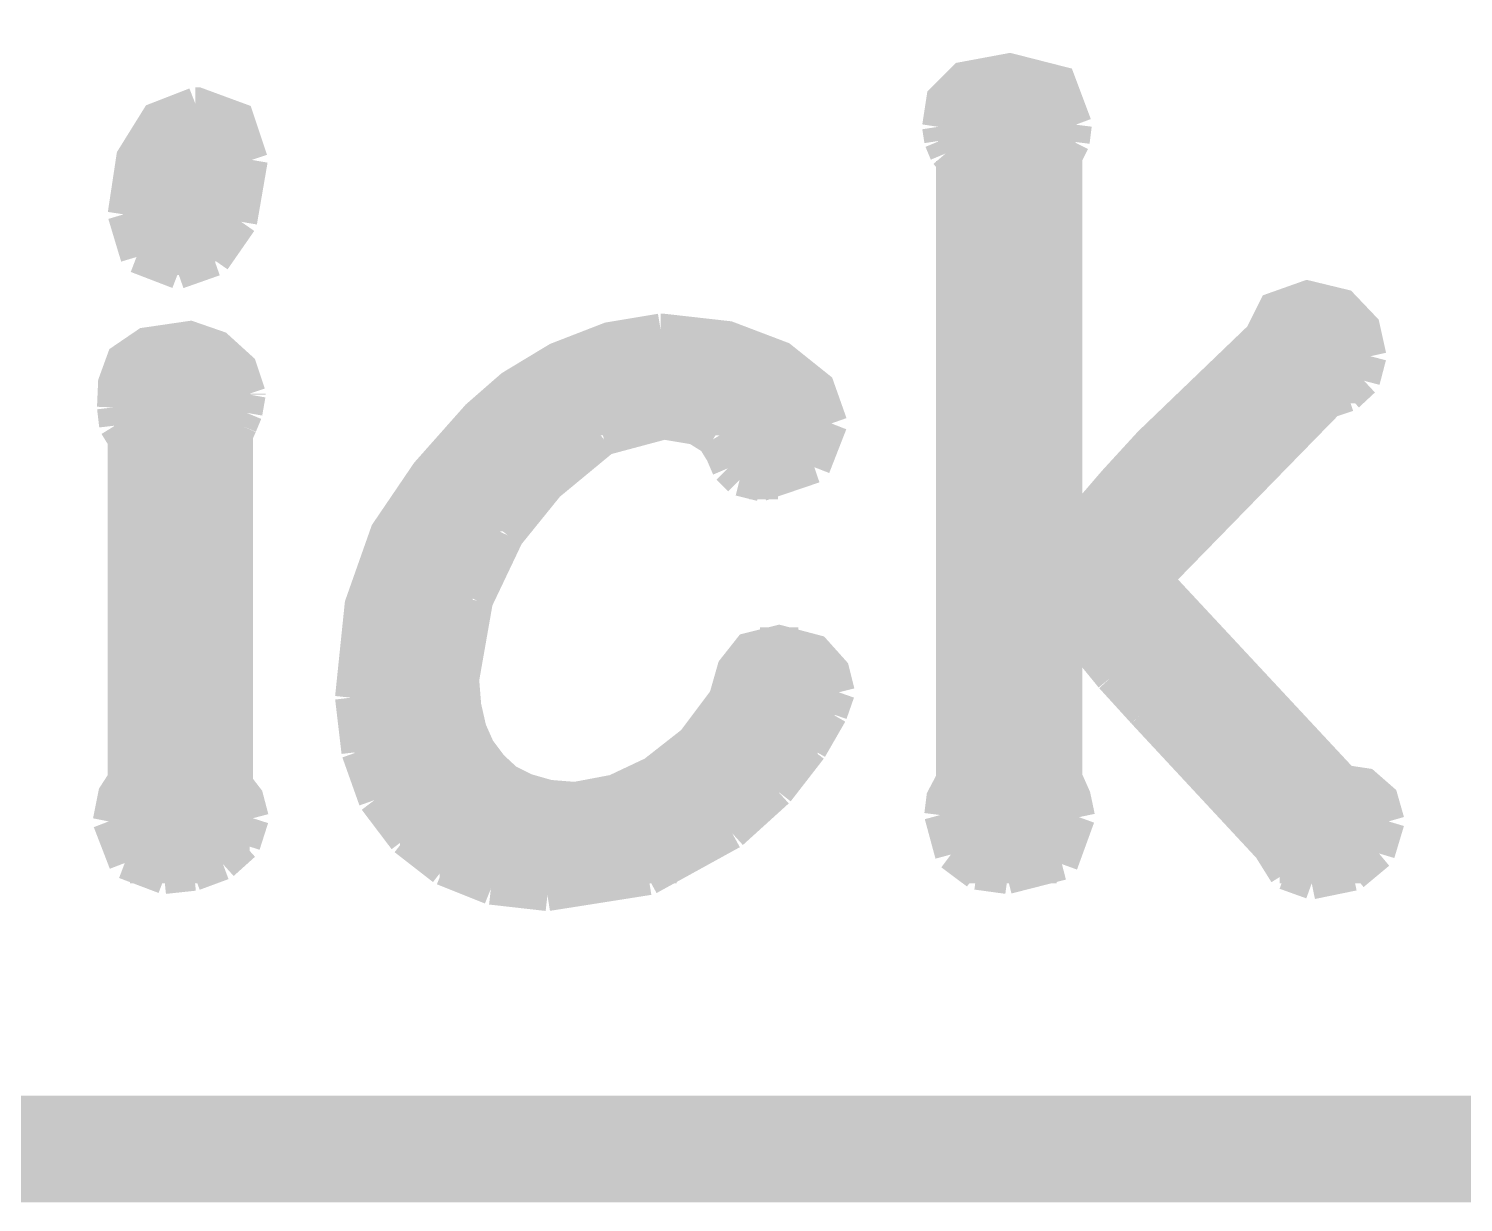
# Model space of a CAD drawing. Extents: x -1.4 to 24.3, y -3.9 to 24.9.
# Drawn here: x 15.067 to 18.481, y -3.937 to -1.143 of the extents above; entities that cross this region are included whole.
import ezdxf

# ---------------------------------------------------------------- set-up
doc = ezdxf.new("R2010")
doc.units = 0
doc.layers.add('DAC2_CLICK_V100_GKO', color=9, linetype='CONTINUOUS')
doc.layers.add('DAC2_CLICK_V100_GTO', color=11, linetype='CONTINUOUS')

msp = doc.modelspace()

# ---------------------------------------------------------------- linework, layer by layer
at = {"layer": 'DAC2_CLICK_V100_GKO'}
for points, const_width in [([(-1.27, -3.81), (21.59, -3.81), (24.13, -1.27)], 0.254), ([(-1.27, -3.81), (21.59, -3.81)], 0.1524)]:
    msp.add_lwpolyline(points, dxfattribs=dict(at, const_width=const_width))
at = {"layer": 'DAC2_CLICK_V100_GTO', "const_width": 0.0762}
for points in [[(17.23136, -1.37668), (17.24152, -1.31064), (17.29232, -1.25984), (17.40154, -1.23952), (17.52092, -1.27), (17.55902, -1.3716)], [(15.29334, -1.58496), (15.31366, -1.45034), (15.37208, -1.35636), (15.46352, -1.3208)], [(15.46352, -1.3208), (15.4686, -1.3208), (15.56512, -1.35636), (15.59814, -1.45542)], [(17.24406, -1.31064), (17.54886, -1.31064)], [(15.34414, -1.38684), (15.58544, -1.38684)], [(17.23136, -1.37668), (17.23644, -1.4097)], [(17.23136, -1.38684), (17.55902, -1.38684)], [(17.55394, -1.41224), (17.55902, -1.3716)], [(17.23644, -1.4097), (17.24914, -1.44018)], [(17.53616, -1.4478), (17.55394, -1.41224)], [(15.30858, -1.46304), (15.59814, -1.46304)], [(15.57274, -1.60274), (15.59814, -1.45542)], [(17.23644, -3.01498), (17.24152, -2.97434), (17.26438, -2.93116), (17.26438, -1.45796)], [(17.24914, -1.44018), (17.26438, -1.45796)], [(17.26438, -1.46304), (17.53616, -1.46304)], [(17.53616, -2.34442), (17.53616, -1.4478)], [(15.29588, -1.53924), (15.59052, -1.53924)], [(17.26438, -1.53924), (17.53616, -1.53924)], [(15.29334, -1.58496), (15.32382, -1.68656)], [(15.50924, -1.69418), (15.57274, -1.60274)], [(15.29588, -1.61544), (15.56766, -1.61544)], [(17.26438, -1.61544), (17.53616, -1.61544)], [(15.32382, -1.68656), (15.42288, -1.72466)], [(15.3289, -1.69164), (15.51178, -1.69164)], [(15.42288, -1.72466), (15.50924, -1.69418)], [(17.26438, -1.69164), (17.53616, -1.69164)], [(17.26438, -1.76784), (17.53616, -1.76784)], [(17.53616, -2.34442), (17.54124, -2.34696), (17.65046, -2.21996), (17.73428, -2.12852), (17.99844, -1.87452), (18.03146, -1.80848), (18.1102, -1.78054), (18.19402, -1.80086), (18.24482, -1.8542), (18.26006, -1.92278)], [(17.26438, -1.84404), (17.53616, -1.84404)], [(18.00606, -1.84404), (18.2372, -1.84404)], [(15.26794, -2.0447), (15.27048, -1.98628), (15.2908, -1.9304), (15.34668, -1.8923), (15.45082, -1.87706), (15.51686, -1.89992), (15.57274, -1.95072), (15.59306, -2.01168)], [(15.83436, -2.73558), (15.85722, -2.5146), (15.91818, -2.34188), (16.0147, -2.19964), (16.13408, -2.06502), (16.21536, -1.9939), (16.32458, -1.92786), (16.44904, -1.8796), (16.57096, -1.85928)], [(16.57096, -1.85928), (16.5735, -1.85928), (16.73098, -1.87706), (16.85798, -1.92532), (16.94688, -1.99644), (16.97736, -2.0828)], [(15.30096, -1.92024), (15.54734, -1.92024)], [(16.33982, -1.92024), (16.85036, -1.92024)], [(17.26438, -1.92024), (17.53616, -1.92024)], [(17.95018, -1.92024), (18.26006, -1.92024)], [(18.24482, -1.9812), (18.26006, -1.92278)], [(18.20672, -2.01676), (18.24482, -1.9812)], [(15.26794, -1.99644), (15.59052, -1.99644)], [(15.58544, -2.0574), (15.59306, -2.01422)], [(15.59306, -2.01422), (15.59306, -2.01168)], [(16.21028, -1.99644), (16.94688, -1.99644)], [(17.26438, -1.99644), (17.53616, -1.99644)], [(17.87144, -1.99644), (18.23212, -1.99644)], [(18.161, -2.032), (18.20672, -2.01676)], [(15.26794, -2.0447), (15.27302, -2.08788)], [(17.74952, -2.45364), (18.161, -2.032)], [(15.27048, -2.07264), (15.58036, -2.07264)], [(15.57274, -2.08788), (15.58544, -2.0574)], [(16.12646, -2.07264), (16.97736, -2.07264)], [(16.43634, -2.1209), (16.57858, -2.0828)], [(16.57858, -2.0828), (16.65478, -2.0955)], [(16.93672, -2.18694), (16.97736, -2.0828)], [(17.26438, -2.07264), (17.53616, -2.07264)], [(17.7927, -2.07264), (18.12036, -2.07264)], [(15.27302, -2.08788), (15.29334, -2.1209)], [(15.56258, -2.11074), (15.57274, -2.08788)], [(15.56258, -2.94132), (15.56258, -2.11074)], [(16.65478, -2.0955), (16.69542, -2.1209)], [(15.25778, -3.03022), (15.27048, -2.96672), (15.29334, -2.93116), (15.29334, -2.1209)], [(15.29334, -2.14884), (15.56258, -2.14884)], [(16.05534, -2.14884), (16.39062, -2.14884)], [(16.30426, -2.23012), (16.43634, -2.1209)], [(16.69542, -2.1209), (16.71574, -2.15392)], [(16.7132, -2.14884), (16.96466, -2.14884)], [(16.71574, -2.15392), (16.73098, -2.18948)], [(17.26438, -2.14884), (17.53616, -2.14884)], [(17.71396, -2.14884), (18.0467, -2.14884)], [(16.80972, -2.23012), (16.93672, -2.18694)], [(16.73098, -2.18948), (16.75892, -2.21742)], [(16.75892, -2.21742), (16.80972, -2.23012)], [(15.29334, -2.22504), (15.56258, -2.22504)], [(15.99184, -2.22504), (16.30934, -2.22504)], [(16.20774, -2.3495), (16.30426, -2.23012)], [(16.78178, -2.22504), (16.85036, -2.22504)], [(17.26438, -2.22504), (17.53616, -2.22504)], [(17.64538, -2.22504), (17.9705, -2.22504)], [(15.29334, -2.30124), (15.56258, -2.30124)], [(15.94104, -2.30124), (16.24076, -2.30124)], [(17.26438, -2.30124), (17.53616, -2.30124)], [(17.57934, -2.30124), (17.89684, -2.30124)], [(16.13408, -2.50444), (16.20774, -2.3495)], [(15.29334, -2.37744), (15.56258, -2.37744)], [(15.90294, -2.37744), (16.18996, -2.37744)], [(17.26438, -2.37744), (17.82318, -2.37744)], [(15.29334, -2.45364), (15.56258, -2.45364)], [(15.87246, -2.45364), (16.15186, -2.45364)], [(17.26438, -2.45364), (17.74952, -2.45364)], [(17.74952, -2.45364), (18.19656, -2.9337), (18.24736, -2.94132), (18.288, -2.97688), (18.30324, -3.03022)], [(15.29334, -2.52984), (15.56258, -2.52984)], [(15.85214, -2.52984), (16.12392, -2.52984)], [(16.10106, -2.6924), (16.13408, -2.50444)], [(17.26438, -2.52984), (17.82064, -2.52984)], [(17.53616, -2.5654), (17.54124, -2.56286)], [(17.54124, -2.56286), (17.64284, -2.68732)], [(17.53616, -2.92608), (17.53616, -2.5654)], [(15.29334, -2.60604), (15.56258, -2.60604)], [(15.84198, -2.60604), (16.10868, -2.60604)], [(16.10106, -2.6924), (16.10614, -2.7559), (16.11884, -2.81178), (16.13916, -2.8575), (16.16964, -2.89814), (16.2052, -2.93116), (16.25092, -2.95402), (16.30426, -2.96926), (16.36776, -2.97434), (16.46174, -2.95656), (16.55318, -2.91338), (16.64716, -2.83972), (16.72336, -2.73812), (16.74368, -2.667), (16.78178, -2.61874), (16.8529, -2.60096), (16.93926, -2.62382), (16.98244, -2.67208), (16.99514, -2.72288)], [(16.80718, -2.60604), (16.89862, -2.60604)], [(17.26438, -2.60604), (17.53616, -2.60604)], [(17.5768, -2.60604), (17.89176, -2.60604)], [(15.29334, -2.68224), (15.56258, -2.68224)], [(15.83436, -2.68224), (16.10106, -2.68224)], [(16.7386, -2.68224), (16.98752, -2.68224)], [(17.26438, -2.68224), (17.53616, -2.68224)], [(17.6403, -2.68224), (17.96288, -2.68224)], [(17.64284, -2.68732), (17.71904, -2.77114)], [(16.97736, -2.77368), (16.99514, -2.72288)], [(15.29334, -2.75844), (15.56258, -2.75844)], [(15.83436, -2.73558), (15.8496, -2.86512)], [(15.83436, -2.75844), (16.10614, -2.75844)], [(16.7132, -2.75844), (16.98498, -2.75844)], [(17.26438, -2.75844), (17.53616, -2.75844)], [(17.70888, -2.75844), (18.034, -2.75844)], [(16.9291, -2.8575), (16.97736, -2.77368)], [(17.71904, -2.77114), (18.01876, -3.09372)], [(15.29334, -2.83464), (15.56258, -2.83464)], [(15.84198, -2.83464), (16.129, -2.83464)], [(16.65224, -2.83464), (16.94434, -2.83464)], [(17.26438, -2.83464), (17.53616, -2.83464)], [(17.78, -2.83464), (18.10512, -2.83464)], [(15.8496, -2.86512), (15.89024, -2.97942)], [(16.85036, -2.9591), (16.9291, -2.8575)], [(15.29334, -2.91084), (15.56258, -2.91084)], [(15.8623, -2.91084), (16.1798, -2.91084)], [(16.55572, -2.91084), (16.891, -2.91084)], [(17.26438, -2.91084), (17.53616, -2.91084)], [(17.53616, -2.92608), (17.55648, -2.9718), (17.56664, -3.02006)], [(17.85112, -2.91084), (18.17624, -2.91084)], [(15.56258, -2.94132), (15.58798, -2.97434), (15.60068, -3.0226)], [(16.74114, -3.05816), (16.85036, -2.9591)], [(15.26286, -2.98704), (15.59306, -2.98704)], [(15.89024, -2.97942), (15.96136, -3.0734)], [(15.89532, -2.98704), (16.82496, -2.98704)], [(17.23898, -2.98704), (17.56156, -2.98704)], [(17.9197, -2.98704), (18.29562, -2.98704)], [(15.25778, -3.03022), (15.29588, -3.12928)], [(15.58036, -3.0861), (15.60068, -3.0226)], [(17.23644, -3.01498), (17.26184, -3.10896)], [(17.526, -3.13182), (17.56664, -3.02006)], [(18.28038, -3.10642), (18.30324, -3.03022)], [(15.26286, -3.06324), (15.59306, -3.06324)], [(15.9512, -3.06324), (16.73352, -3.06324)], [(15.96136, -3.0734), (16.0528, -3.14452)], [(16.54302, -3.16738), (16.74114, -3.05816)], [(17.24152, -3.06324), (17.5641, -3.06324)], [(17.99082, -3.06324), (18.3007, -3.06324)], [(15.52956, -3.13182), (15.58036, -3.0861)], [(17.26184, -3.10896), (17.3228, -3.15468)], [(18.01876, -3.09372), (18.05686, -3.15468)], [(18.21942, -3.15722), (18.28038, -3.10642)], [(15.29588, -3.12928), (15.38986, -3.16484)], [(15.30858, -3.13944), (15.51178, -3.13944)], [(15.46098, -3.15722), (15.52956, -3.13182)], [(16.04518, -3.13944), (16.60906, -3.13944)], [(16.0528, -3.14452), (16.1671, -3.19024)], [(17.29486, -3.13944), (17.5133, -3.13944)], [(17.39646, -3.16484), (17.526, -3.13182)], [(18.04416, -3.13944), (18.24736, -3.13944)], [(15.38986, -3.16484), (15.46098, -3.15722)], [(16.30172, -3.20548), (16.54302, -3.16738)], [(17.3228, -3.15468), (17.39646, -3.16484)], [(18.05686, -3.15468), (18.12036, -3.17754)], [(18.12036, -3.17754), (18.21942, -3.15722)], [(16.1671, -3.19024), (16.30172, -3.20548)]]:
    msp.add_lwpolyline(points, dxfattribs=at)

doc.saveas('drawing.dxf')
